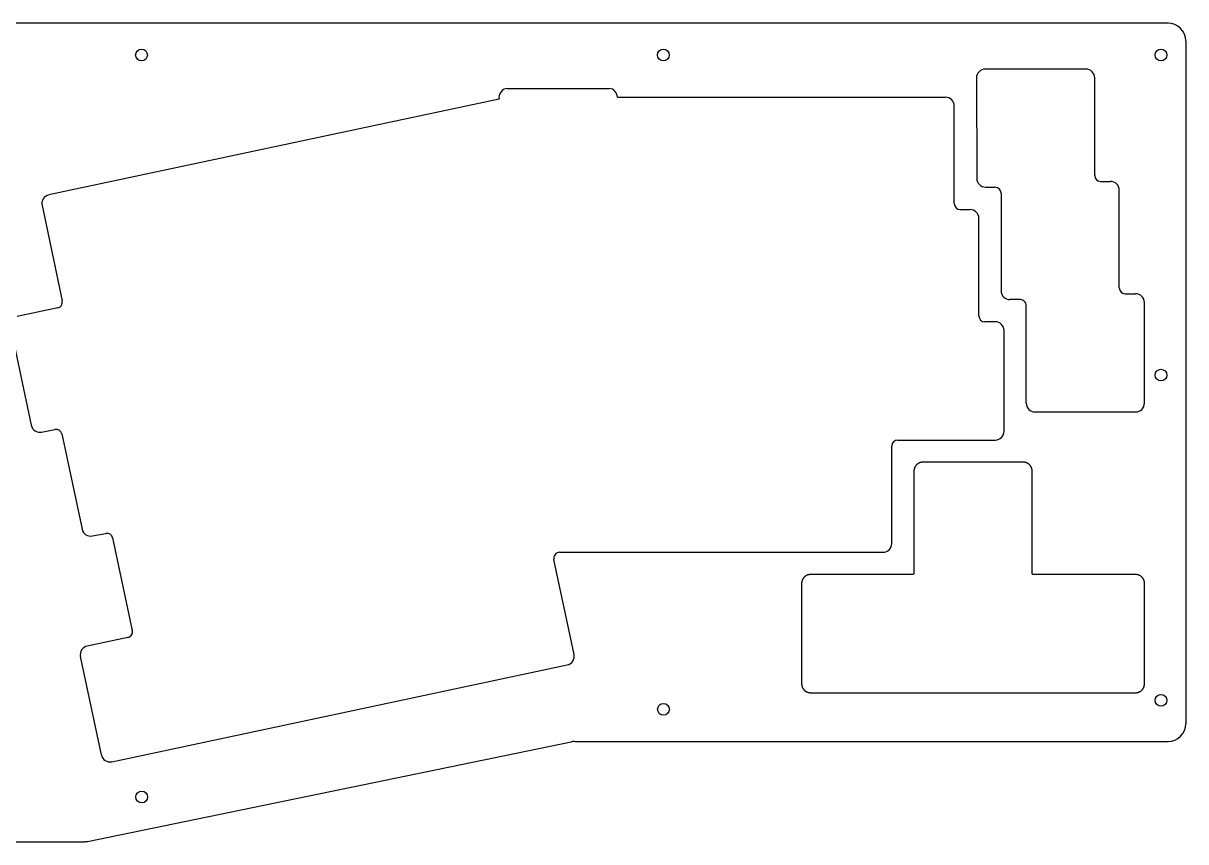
# Model space of a CAD drawing. Header units: millimetres. Extents: x 18 to 738, y 4 to 437.
# Drawn here: x 174.7 to 371.9, y 297.8 to 436.6 of the extents above; entities that cross this region are included whole.
import ezdxf

# ---------------------------------------------------------------- set-up
doc = ezdxf.new("R2010")
doc.units = ezdxf.units.MM
doc.header["$MEASUREMENT"] = 0
doc.layers.add('Top', color=10, linetype='CONTINUOUS')

msp = doc.modelspace()

# ---------------------------------------------------------------- linework, layer by layer
at = {"layer": 'Top', "linetype": 'Continuous'}
for p, q in [((368.9, 436.61), (20.79, 436.61)), ((371.9, 433.61), (371.9, 317.8)), ((354.96, 428.83), (337.91, 428.83)), ((336.41, 427.33), (336.46, 410.3)), ((356.46, 410.78), (356.46, 427.33)), ((256.81, 425.56), (274.11, 425.57)), ((275.5, 424.07), (331.15, 424.07)), ((255.45, 423.71), (179.08, 407.48)), ((332.65, 406.02), (332.65, 422.57)), ((337.95, 408.81), (339.59, 408.79)), ((357.46, 409.78), (359.13, 409.78)), ((360.63, 391.73), (360.63, 408.28)), ((340.58, 407.79), (340.58, 391.23)), ((177.92, 405.7), (181.35, 389.51)), ((333.64, 405.02), (335.32, 405.02)), ((336.82, 386.97), (336.82, 403.52)), ((361.63, 390.73), (363.4, 390.73)), ((343.85, 389.73), (342.08, 389.73)), ((344.85, 372.18), (344.85, 388.73)), ((364.9, 372.18), (364.9, 389.23)), ((180.58, 388.33), (173.71, 386.86)), ((172.56, 385.08), (176.09, 368.43)), ((339.59, 385.97), (337.82, 385.97)), ((341.09, 367.42), (341.09, 384.47)), ((346.35, 370.68), (363.4, 370.68)), ((177.86, 367.27), (180.1, 367.73)), ((181.28, 366.96), (184.71, 350.8)), ((322.04, 348.37), (322.04, 364.92)), ((323.04, 365.92), (339.59, 365.92)), ((186.47, 349.64), (188.72, 350.09)), ((189.89, 349.31), (193.23, 333.61)), ((268.15, 329.55), (264.73, 345.66)), ((265.71, 346.87), (320.54, 346.87)), ((192.46, 332.42), (185.59, 330.96)), ((187.99, 312.51), (184.44, 329.18)), ((189.77, 311.35), (267, 327.77)), ((185.66, 297.84), (267.66, 314.72)), ((268.26, 314.78), (368.9, 314.8)), ((166.65, 297.78), (185.06, 297.78))]:
    msp.add_line(p, q, dxfattribs=at)
at = {"layer": 'Top'}
msp.add_lwpolyline([(363.4, 323.06), (363.44, 323.06), (363.48, 323.06), (363.52, 323.06), (363.55, 323.07), (363.59, 323.07), (363.63, 323.07), (363.67, 323.08), (363.7, 323.09), (363.74, 323.1), (363.77, 323.1), (363.81, 323.11), (363.85, 323.13), (363.88, 323.14), (363.92, 323.15), (363.95, 323.16), (363.98, 323.18), (364.02, 323.19), (364.05, 323.21), (364.08, 323.22), (364.11, 323.24), (364.15, 323.26), (364.18, 323.27), (364.21, 323.29), (364.24, 323.31), (364.27, 323.33), (364.3, 323.36), (364.33, 323.38), (364.35, 323.4), (364.38, 323.42), (364.41, 323.45), (364.43, 323.47), (364.46, 323.5), (364.49, 323.52), (364.51, 323.55), (364.53, 323.58), (364.56, 323.6), (364.58, 323.63), (364.6, 323.66), (364.62, 323.69), (364.64, 323.72), (364.66, 323.75), (364.68, 323.78), (364.7, 323.81), (364.72, 323.84), (364.74, 323.87), (364.75, 323.91), (364.77, 323.94), (364.78, 323.97), (364.8, 324.01), (364.81, 324.04), (364.82, 324.08), (364.83, 324.11), (364.84, 324.15), (364.85, 324.18), (364.86, 324.22), (364.87, 324.26), (364.88, 324.29), (364.88, 324.33), (364.89, 324.37), (364.89, 324.4), (364.9, 324.44), (364.9, 324.48), (364.9, 324.52), (364.9, 324.56), (364.9, 324.56), (364.9, 324.56), (364.9, 324.56), (364.9, 324.56), (364.9, 324.56), (364.9, 324.56), (364.9, 324.57), (364.9, 324.57), (364.9, 324.57), (364.9, 324.58), (364.9, 324.58), (364.9, 324.59), (364.9, 324.59), (364.9, 324.6), (364.9, 324.6), (364.9, 324.61), (364.9, 324.61), (364.9, 324.62), (364.9, 324.63), (364.9, 324.63), (364.9, 324.64), (364.9, 324.65), (364.9, 324.66), (364.9, 324.67), (364.9, 324.68), (364.9, 324.68), (364.9, 324.69), (364.9, 324.7), (364.9, 324.72), (364.9, 324.73), (364.9, 324.74), (364.9, 324.75), (364.9, 324.76), (364.9, 324.77), (364.9, 324.79), (364.9, 324.8), (364.9, 324.81), (364.9, 324.83), (364.9, 324.84), (364.9, 324.85), (364.9, 324.87), (364.9, 324.88), (364.9, 324.9), (364.9, 324.91), (364.9, 324.93), (364.9, 324.95), (364.9, 324.96), (364.9, 324.98), (364.9, 325), (364.9, 325.01), (364.9, 325.05), (364.9, 325.09), (364.9, 325.12), (364.9, 325.16), (364.9, 325.21), (364.9, 325.25), (364.9, 325.29), (364.9, 325.33), (364.9, 325.38), (364.9, 325.43), (364.9, 325.47), (364.9, 325.52), (364.9, 325.57), (364.9, 325.62), (364.9, 325.68), (364.9, 325.73), (364.9, 325.78), (364.9, 325.84), (364.9, 325.9), (364.9, 325.95), (364.9, 326.01), (364.9, 326.07), (364.9, 326.13), (364.9, 326.19), (364.9, 326.25), (364.9, 326.32), (364.9, 326.38), (364.9, 326.45), (364.9, 326.51), (364.9, 326.58), (364.9, 326.65), (364.9, 326.72), (364.9, 326.79), (364.9, 326.86), (364.9, 326.93), (364.9, 327), (364.9, 327.07), (364.9, 327.15), (364.9, 327.22), (364.9, 327.3), (364.9, 327.37), (364.9, 327.45), (364.9, 327.53), (364.9, 327.61), (364.9, 327.68), (364.9, 327.76), (364.9, 327.84), (364.9, 327.93), (364.9, 328.01), (364.9, 328.09), (364.9, 328.17), (364.9, 328.26), (364.9, 328.34), (364.9, 328.43), (364.9, 328.51), (364.9, 328.6), (364.9, 328.68), (364.9, 328.77), (364.9, 328.86), (364.9, 328.95), (364.9, 329.04), (364.9, 329.13), (364.9, 329.22), (364.9, 329.31), (364.9, 329.4), (364.9, 329.49), (364.9, 329.58), (364.9, 329.67), (364.9, 329.77), (364.9, 329.86), (364.9, 329.95), (364.9, 330.05), (364.9, 330.14), (364.9, 330.23), (364.9, 330.33), (364.9, 330.43), (364.9, 330.52), (364.9, 330.71), (364.9, 330.91), (364.9, 331.1), (364.9, 331.3), (364.9, 331.49), (364.9, 331.69), (364.9, 331.89), (364.9, 332.09), (364.9, 332.28), (364.9, 332.68), (364.9, 333.08), (364.9, 333.48), (364.9, 333.88), (364.9, 334.08), (364.9, 334.28), (364.9, 334.48), (364.9, 334.67), (364.9, 334.87), (364.9, 335.06), (364.9, 335.26), (364.9, 335.45), (364.9, 335.64), (364.9, 335.74), (364.9, 335.84), (364.9, 335.93), (364.9, 336.02), (364.9, 336.12), (364.9, 336.21), (364.9, 336.31), (364.9, 336.4), (364.9, 336.49), (364.9, 336.58), (364.9, 336.68), (364.9, 336.77), (364.9, 336.86), (364.9, 336.95), (364.9, 337.04), (364.9, 337.13), (364.9, 337.22), (364.9, 337.31), (364.9, 337.39), (364.9, 337.48), (364.9, 337.57), (364.9, 337.65), (364.9, 337.74), (364.9, 337.82), (364.9, 337.91), (364.9, 337.99), (364.9, 338.07), (364.9, 338.16), (364.9, 338.24), (364.9, 338.32), (364.9, 338.4), (364.9, 338.48), (364.9, 338.56), (364.9, 338.64), (364.9, 338.72), (364.9, 338.79), (364.9, 338.87), (364.9, 338.94), (364.9, 339.02), (364.9, 339.09), (364.9, 339.16), (364.9, 339.24), (364.9, 339.31), (364.9, 339.38), (364.9, 339.45), (364.9, 339.52), (364.9, 339.58), (364.9, 339.65), (364.9, 339.72), (364.9, 339.78), (364.9, 339.85), (364.9, 339.91), (364.9, 339.97), (364.9, 340.03), (364.9, 340.09), (364.9, 340.15), (364.9, 340.21), (364.9, 340.27), (364.9, 340.33), (364.9, 340.38), (364.9, 340.44), (364.9, 340.49), (364.9, 340.54), (364.9, 340.59), (364.9, 340.64), (364.9, 340.69), (364.9, 340.74), (364.9, 340.79), (364.9, 340.83), (364.9, 340.87), (364.9, 340.92), (364.9, 340.96), (364.9, 341), (364.9, 341.04), (364.9, 341.08), (364.9, 341.12), (364.9, 341.15), (364.9, 341.17), (364.9, 341.19), (364.9, 341.2), (364.9, 341.22), (364.9, 341.24), (364.9, 341.25), (364.9, 341.27), (364.9, 341.28), (364.9, 341.3), (364.9, 341.31), (364.9, 341.33), (364.9, 341.34), (364.9, 341.35), (364.9, 341.37), (364.9, 341.38), (364.9, 341.39), (364.9, 341.4), (364.9, 341.42), (364.9, 341.43), (364.9, 341.44), (364.9, 341.45), (364.9, 341.46), (364.9, 341.47), (364.9, 341.48), (364.9, 341.49), (364.9, 341.5), (364.9, 341.51), (364.9, 341.52), (364.9, 341.52), (364.9, 341.53), (364.9, 341.54), (364.9, 341.55), (364.9, 341.55), (364.9, 341.56), (364.9, 341.56), (364.9, 341.57), (364.9, 341.58), (364.9, 341.58), (364.9, 341.58), (364.9, 341.59), (364.9, 341.59), (364.9, 341.6), (364.9, 341.6), (364.9, 341.6), (364.9, 341.6), (364.9, 341.6), (364.9, 341.61), (364.9, 341.61), (364.9, 341.61), (364.9, 341.61), (364.9, 341.65), (364.9, 341.68), (364.9, 341.72), (364.89, 341.76), (364.89, 341.8), (364.88, 341.84), (364.88, 341.87), (364.87, 341.91), (364.86, 341.95), (364.85, 341.98), (364.84, 342.02), (364.83, 342.05), (364.82, 342.09), (364.81, 342.12), (364.8, 342.16), (364.78, 342.19), (364.77, 342.22), (364.75, 342.26), (364.74, 342.29), (364.72, 342.32), (364.7, 342.35), (364.68, 342.39), (364.66, 342.42), (364.64, 342.45), (364.62, 342.48), (364.6, 342.51), (364.58, 342.53), (364.56, 342.56), (364.53, 342.59), (364.51, 342.62), (364.49, 342.64), (364.46, 342.67), (364.43, 342.69), (364.41, 342.72), (364.38, 342.74), (364.35, 342.77), (364.33, 342.79), (364.3, 342.81), (364.27, 342.83), (364.24, 342.85), (364.21, 342.87), (364.18, 342.89), (364.15, 342.91), (364.11, 342.93), (364.08, 342.94), (364.05, 342.96), (364.02, 342.98), (363.98, 342.99), (363.95, 343), (363.92, 343.02), (363.88, 343.03), (363.85, 343.04), (363.81, 343.05), (363.77, 343.06), (363.74, 343.07), (363.7, 343.08), (363.67, 343.08), (363.63, 343.09), (363.59, 343.1), (363.55, 343.1), (363.52, 343.1), (363.48, 343.11), (363.44, 343.11), (363.4, 343.11), (363.4, 343.11), (363.4, 343.11), (363.4, 343.11), (363.4, 343.11), (363.4, 343.11), (363.39, 343.11), (363.39, 343.11), (363.39, 343.11), (363.38, 343.11), (363.38, 343.11), (363.38, 343.11), (363.37, 343.11), (363.37, 343.11), (363.36, 343.11), (363.36, 343.11), (363.35, 343.11), (363.34, 343.11), (363.34, 343.11), (363.33, 343.11), (363.32, 343.11), (363.32, 343.11), (363.31, 343.11), (363.3, 343.11), (363.29, 343.11), (363.28, 343.11), (363.27, 343.11), (363.26, 343.11), (363.25, 343.11), (363.24, 343.11), (363.23, 343.11), (363.22, 343.11), (363.21, 343.11), (363.19, 343.11), (363.18, 343.11), (363.17, 343.11), (363.16, 343.11), (363.14, 343.11), (363.13, 343.11), (363.11, 343.11), (363.1, 343.11), (363.08, 343.11), (363.07, 343.11), (363.05, 343.11), (363.04, 343.11), (363.02, 343.11), (363.01, 343.11), (362.99, 343.11), (362.97, 343.11), (362.95, 343.11), (362.94, 343.11), (362.92, 343.11), (362.9, 343.11), (362.86, 343.11), (362.82, 343.11), (362.78, 343.11), (362.74, 343.11), (362.7, 343.11), (362.66, 343.11), (362.61, 343.11), (362.57, 343.11), (362.52, 343.11), (362.47, 343.11), (362.42, 343.11), (362.37, 343.11), (362.32, 343.11), (362.26, 343.11), (362.21, 343.11), (362.16, 343.11), (362.1, 343.11), (362.04, 343.11), (361.98, 343.11), (361.92, 343.11), (361.86, 343.11), (361.8, 343.11), (361.74, 343.11), (361.68, 343.11), (361.61, 343.11), (361.55, 343.11), (361.48, 343.11), (361.41, 343.11), (361.35, 343.11), (361.28, 343.11), (361.21, 343.11), (361.14, 343.11), (361.07, 343.11), (360.99, 343.11), (360.92, 343.11), (360.85, 343.11), (360.77, 343.11), (360.7, 343.11), (360.62, 343.11), (360.54, 343.11), (360.46, 343.11), (360.39, 343.11), (360.31, 343.11), (360.23, 343.11), (360.15, 343.11), (360.06, 343.11), (359.98, 343.11), (359.9, 343.11), (359.81, 343.11), (359.73, 343.11), (359.65, 343.11), (359.56, 343.11), (359.47, 343.11), (359.39, 343.11), (359.3, 343.11), (359.21, 343.11), (359.12, 343.11), (359.03, 343.11), (358.94, 343.11), (358.85, 343.11), (358.76, 343.11), (358.67, 343.11), (358.58, 343.11), (358.49, 343.11), (358.39, 343.11), (358.3, 343.11), (358.21, 343.11), (358.11, 343.11), (358.02, 343.11), (357.92, 343.11), (357.83, 343.11), (357.73, 343.11), (357.64, 343.11), (357.54, 343.11), (357.44, 343.11), (357.35, 343.11), (357.15, 343.11), (356.96, 343.11), (356.76, 343.11), (356.56, 343.11), (356.36, 343.11), (356.16, 343.11), (355.96, 343.11), (355.76, 343.11), (355.56, 343.11), (355.15, 343.11), (354.75, 343.11), (354.34, 343.11), (353.94, 343.11), (353.74, 343.11), (353.53, 343.11), (353.33, 343.11), (353.13, 343.11), (352.93, 343.11), (352.74, 343.11), (352.54, 343.11), (352.34, 343.11), (352.15, 343.11), (352.05, 343.11), (351.95, 343.11), (351.86, 343.11), (351.76, 343.11), (351.67, 343.11), (351.57, 343.11), (351.48, 343.11), (351.38, 343.11), (351.29, 343.11), (351.19, 343.11), (351.1, 343.11), (351.01, 343.11), (350.92, 343.11), (350.82, 343.11), (350.73, 343.11), (350.64, 343.11), (350.55, 343.11), (350.46, 343.11), (350.37, 343.11), (350.28, 343.11), (350.2, 343.11), (350.11, 343.11), (350.02, 343.11), (349.94, 343.11), (349.85, 343.11), (349.77, 343.11), (349.68, 343.11), (349.6, 343.11), (349.51, 343.11), (349.43, 343.11), (349.35, 343.11), (349.27, 343.11), (349.19, 343.11), (349.11, 343.11), (349.03, 343.11), (348.95, 343.11), (348.88, 343.11), (348.8, 343.11), (348.72, 343.11), (348.65, 343.11), (348.57, 343.11), (348.5, 343.11), (348.43, 343.11), (348.36, 343.11), (348.29, 343.11), (348.22, 343.11), (348.15, 343.11), (348.08, 343.11), (348.01, 343.11), (347.95, 343.11), (347.88, 343.11), (347.82, 343.11), (347.75, 343.11), (347.69, 343.11), (347.63, 343.11), (347.57, 343.11), (347.51, 343.11), (347.45, 343.11), (347.4, 343.11), (347.34, 343.11), (347.28, 343.11), (347.23, 343.11), (347.18, 343.11), (347.13, 343.11), (347.08, 343.11), (347.03, 343.11), (346.98, 343.11), (346.93, 343.11), (346.88, 343.11), (346.84, 343.11), (346.8, 343.11), (346.75, 343.11), (346.71, 343.11), (346.67, 343.11), (346.63, 343.11), (346.59, 343.11), (346.58, 343.11), (346.56, 343.11), (346.54, 343.11), (346.52, 343.11), (346.51, 343.11), (346.49, 343.11), (346.47, 343.11), (346.46, 343.11), (346.44, 343.11), (346.43, 343.11), (346.41, 343.11), (346.4, 343.11), (346.38, 343.11), (346.37, 343.11), (346.35, 343.11), (346.34, 343.11), (346.33, 343.11), (346.31, 343.11), (346.3, 343.11), (346.29, 343.11), (346.28, 343.11), (346.27, 343.11), (346.26, 343.11), (346.24, 343.11), (346.23, 343.11), (346.22, 343.11), (346.22, 343.11), (346.21, 343.11), (346.2, 343.11), (346.19, 343.11), (346.18, 343.11), (346.17, 343.11), (346.17, 343.11), (346.16, 343.11), (346.15, 343.11), (346.14, 343.11), (346.14, 343.11), (346.13, 343.11), (346.13, 343.11), (346.12, 343.11), (346.12, 343.11), (346.11, 343.11), (346.11, 343.11), (346.11, 343.11), (346.1, 343.11), (346.1, 343.11), (346.1, 343.11), (346.1, 343.11), (346.1, 343.11), (346.1, 343.11), (346.1, 343.11), (346.1, 343.11), (346.08, 343.11), (346.07, 343.11), (346.06, 343.11), (346.05, 343.11), (346.03, 343.12), (346.02, 343.12), (346.01, 343.12), (346, 343.13), (345.99, 343.13), (345.98, 343.14), (345.97, 343.14), (345.96, 343.15), (345.95, 343.16), (345.94, 343.16), (345.93, 343.17), (345.92, 343.18), (345.91, 343.19), (345.91, 343.2), (345.9, 343.21), (345.89, 343.22), (345.89, 343.23), (345.88, 343.24), (345.87, 343.25), (345.87, 343.26), (345.86, 343.27), (345.86, 343.28), (345.86, 343.29), (345.85, 343.3), (345.85, 343.32), (345.85, 343.33), (345.85, 343.34), (345.85, 343.35), (345.85, 343.35), (345.85, 343.35), (345.85, 343.35), (345.85, 343.36), (345.85, 343.36), (345.85, 343.36), (345.85, 343.36), (345.85, 343.37), (345.85, 343.37), (345.85, 343.37), (345.85, 343.38), (345.85, 343.38), (345.85, 343.39), (345.85, 343.39), (345.85, 343.4), (345.85, 343.4), (345.85, 343.41), (345.85, 343.42), (345.85, 343.42), (345.85, 343.43), (345.85, 343.44), (345.85, 343.45), (345.85, 343.45), (345.85, 343.46), (345.85, 343.47), (345.85, 343.48), (345.85, 343.49), (345.85, 343.5), (345.85, 343.51), (345.85, 343.52), (345.85, 343.54), (345.85, 343.55), (345.85, 343.56), (345.85, 343.57), (345.85, 343.58), (345.85, 343.6), (345.85, 343.61), (345.85, 343.62), (345.85, 343.64), (345.85, 343.65), (345.85, 343.67), (345.85, 343.68), (345.85, 343.7), (345.85, 343.71), (345.85, 343.73), (345.85, 343.75), (345.85, 343.76), (345.85, 343.78), (345.85, 343.8), (345.85, 343.82), (345.85, 343.83), (345.85, 343.85), (345.85, 343.89), (345.85, 343.93), (345.85, 343.97), (345.85, 344.01), (345.85, 344.05), (345.85, 344.1), (345.85, 344.14), (345.85, 344.19), (345.85, 344.23), (345.85, 344.28), (345.85, 344.33), (345.85, 344.38), (345.85, 344.44), (345.85, 344.49), (345.85, 344.54), (345.85, 344.6), (345.85, 344.65), (345.85, 344.71), (345.85, 344.77), (345.85, 344.83), (345.85, 344.89), (345.85, 344.95), (345.85, 345.01), (345.85, 345.08), (345.85, 345.14), (345.85, 345.2), (345.85, 345.27), (345.85, 345.34), (345.85, 345.41), (345.85, 345.47), (345.85, 345.54), (345.85, 345.62), (345.85, 345.69), (345.85, 345.76), (345.85, 345.83), (345.85, 345.91), (345.85, 345.98), (345.85, 346.06), (345.85, 346.13), (345.85, 346.21), (345.85, 346.29), (345.85, 346.37), (345.85, 346.45), (345.85, 346.53), (345.85, 346.61), (345.85, 346.69), (345.85, 346.77), (345.85, 346.85), (345.85, 346.94), (345.85, 347.02), (345.85, 347.11), (345.85, 347.19), (345.85, 347.28), (345.85, 347.37), (345.85, 347.45), (345.85, 347.54), (345.85, 347.63), (345.85, 347.72), (345.85, 347.81), (345.85, 347.9), (345.85, 347.99), (345.85, 348.08), (345.85, 348.17), (345.85, 348.27), (345.85, 348.36), (345.85, 348.45), (345.85, 348.54), (345.85, 348.64), (345.85, 348.73), (345.85, 348.83), (345.85, 348.92), (345.85, 349.02), (345.85, 349.12), (345.85, 349.21), (345.85, 349.31), (345.85, 349.41), (345.85, 349.6), (345.85, 349.8), (345.85, 349.99), (345.85, 350.19), (345.85, 350.39), (345.85, 350.59), (345.85, 350.79), (345.85, 350.99), (345.85, 351.2), (345.85, 351.6), (345.85, 352.01), (345.85, 352.41), (345.85, 352.82), (345.85, 353.02), (345.85, 353.22), (345.85, 353.42), (345.85, 353.62), (345.85, 353.82), (345.85, 354.02), (345.85, 354.21), (345.85, 354.41), (345.85, 354.61), (345.85, 354.7), (345.85, 354.8), (345.85, 354.9), (345.85, 354.99), (345.85, 355.09), (345.85, 355.18), (345.85, 355.28), (345.85, 355.37), (345.85, 355.47), (345.85, 355.56), (345.85, 355.65), (345.85, 355.75), (345.85, 355.84), (345.85, 355.93), (345.85, 356.02), (345.85, 356.11), (345.85, 356.2), (345.85, 356.29), (345.85, 356.38), (345.85, 356.47), (345.85, 356.56), (345.85, 356.64), (345.85, 356.73), (345.85, 356.82), (345.85, 356.9), (345.85, 356.99), (345.85, 357.07), (345.85, 357.16), (345.85, 357.24), (345.85, 357.32), (345.85, 357.4), (345.85, 357.48), (345.85, 357.56), (345.85, 357.64), (345.85, 357.72), (345.85, 357.8), (345.85, 357.88), (345.85, 357.95), (345.85, 358.03), (345.85, 358.1), (345.85, 358.18), (345.85, 358.25), (345.85, 358.32), (345.85, 358.4), (345.85, 358.47), (345.85, 358.54), (345.85, 358.6), (345.85, 358.67), (345.85, 358.74), (345.85, 358.81), (345.85, 358.87), (345.85, 358.94), (345.85, 359), (345.85, 359.06), (345.85, 359.12), (345.85, 359.18), (345.85, 359.24), (345.85, 359.3), (345.85, 359.36), (345.85, 359.41), (345.85, 359.47), (345.85, 359.52), (345.85, 359.58), (345.85, 359.63), (345.85, 359.68), (345.85, 359.73), (345.85, 359.78), (345.85, 359.82), (345.85, 359.87), (345.85, 359.91), (345.85, 359.96), (345.85, 360), (345.85, 360.04), (345.85, 360.08), (345.85, 360.12), (345.85, 360.16), (345.85, 360.18), (345.85, 360.19), (345.85, 360.21), (345.85, 360.23), (345.85, 360.25), (345.85, 360.26), (345.85, 360.28), (345.85, 360.3), (345.85, 360.31), (345.85, 360.33), (345.85, 360.34), (345.85, 360.36), (345.85, 360.37), (345.85, 360.39), (345.85, 360.4), (345.85, 360.41), (345.85, 360.43), (345.85, 360.44), (345.85, 360.45), (345.85, 360.46), (345.85, 360.47), (345.85, 360.49), (345.85, 360.5), (345.85, 360.51), (345.85, 360.52), (345.85, 360.53), (345.85, 360.54), (345.85, 360.55), (345.85, 360.56), (345.85, 360.56), (345.85, 360.57), (345.85, 360.58), (345.85, 360.59), (345.85, 360.59), (345.85, 360.6), (345.85, 360.61), (345.85, 360.61), (345.85, 360.62), (345.85, 360.62), (345.85, 360.63), (345.85, 360.63), (345.85, 360.64), (345.85, 360.64), (345.85, 360.65), (345.85, 360.65), (345.85, 360.65), (345.85, 360.65), (345.85, 360.65), (345.85, 360.66), (345.85, 360.66), (345.85, 360.66), (345.85, 360.66), (345.85, 360.7), (345.85, 360.73), (345.85, 360.77), (345.84, 360.81), (345.84, 360.85), (345.83, 360.89), (345.83, 360.92), (345.82, 360.96), (345.81, 361), (345.8, 361.03), (345.79, 361.07), (345.78, 361.1), (345.77, 361.14), (345.76, 361.17), (345.75, 361.21), (345.73, 361.24), (345.72, 361.27), (345.7, 361.31), (345.69, 361.34), (345.67, 361.37), (345.65, 361.4), (345.63, 361.44), (345.61, 361.47), (345.59, 361.5), (345.57, 361.53), (345.55, 361.56), (345.53, 361.58), (345.51, 361.61), (345.48, 361.64), (345.46, 361.67), (345.44, 361.69), (345.41, 361.72), (345.38, 361.74), (345.36, 361.77), (345.33, 361.79), (345.3, 361.82), (345.28, 361.84), (345.25, 361.86), (345.22, 361.88), (345.19, 361.9), (345.16, 361.92), (345.13, 361.94), (345.1, 361.96), (345.06, 361.98), (345.03, 361.99), (345, 362.01), (344.97, 362.03), (344.93, 362.04), (344.9, 362.05), (344.87, 362.07), (344.83, 362.08), (344.8, 362.09), (344.76, 362.1), (344.72, 362.11), (344.69, 362.12), (344.65, 362.13), (344.62, 362.13), (344.58, 362.14), (344.54, 362.15), (344.5, 362.15), (344.47, 362.15), (344.43, 362.16), (344.39, 362.16), (344.35, 362.16), (344.35, 362.16), (344.35, 362.16), (344.35, 362.16), (344.35, 362.16), (344.35, 362.16), (344.34, 362.16), (344.34, 362.16), (344.34, 362.16), (344.33, 362.16), (344.33, 362.16), (344.33, 362.16), (344.32, 362.16), (344.32, 362.16), (344.31, 362.16), (344.31, 362.16), (344.3, 362.16), (344.29, 362.16), (344.29, 362.16), (344.28, 362.16), (344.27, 362.16), (344.27, 362.16), (344.26, 362.16), (344.25, 362.16), (344.24, 362.16), (344.23, 362.16), (344.22, 362.16), (344.21, 362.16), (344.2, 362.16), (344.19, 362.16), (344.18, 362.16), (344.17, 362.16), (344.16, 362.16), (344.15, 362.16), (344.13, 362.16), (344.12, 362.16), (344.11, 362.16), (344.1, 362.16), (344.08, 362.16), (344.07, 362.16), (344.05, 362.16), (344.04, 362.16), (344.02, 362.16), (344.01, 362.16), (343.99, 362.16), (343.98, 362.16), (343.96, 362.16), (343.95, 362.16), (343.93, 362.16), (343.91, 362.16), (343.89, 362.16), (343.86, 362.16), (343.82, 362.16), (343.78, 362.16), (343.74, 362.16), (343.7, 362.16), (343.66, 362.16), (343.62, 362.16), (343.57, 362.16), (343.53, 362.16), (343.48, 362.16), (343.43, 362.16), (343.38, 362.16), (343.33, 362.16), (343.28, 362.16), (343.23, 362.16), (343.18, 362.16), (343.12, 362.16), (343.07, 362.16), (343.01, 362.16), (342.95, 362.16), (342.9, 362.16), (342.84, 362.16), (342.78, 362.16), (342.72, 362.16), (342.65, 362.16), (342.59, 362.16), (342.53, 362.16), (342.46, 362.16), (342.39, 362.16), (342.33, 362.16), (342.26, 362.16), (342.19, 362.16), (342.12, 362.16), (342.05, 362.16), (341.98, 362.16), (341.91, 362.16), (341.83, 362.16), (341.76, 362.16), (341.69, 362.16), (341.61, 362.16), (341.53, 362.16), (341.46, 362.16), (341.38, 362.16), (341.3, 362.16), (341.22, 362.16), (341.14, 362.16), (341.06, 362.16), (340.98, 362.16), (340.9, 362.16), (340.82, 362.16), (340.73, 362.16), (340.65, 362.16), (340.57, 362.16), (340.48, 362.16), (340.4, 362.16), (340.31, 362.16), (340.22, 362.16), (340.14, 362.16), (340.05, 362.16), (339.96, 362.16), (339.87, 362.16), (339.78, 362.16), (339.69, 362.16), (339.6, 362.16), (339.51, 362.16), (339.42, 362.16), (339.33, 362.16), (339.23, 362.16), (339.14, 362.16), (339.05, 362.16), (338.96, 362.16), (338.86, 362.16), (338.77, 362.16), (338.67, 362.16), (338.58, 362.16), (338.48, 362.16), (338.39, 362.16), (338.19, 362.16), (338, 362.16), (337.81, 362.16), (337.61, 362.16), (337.42, 362.16), (337.22, 362.16), (337.02, 362.16), (336.82, 362.16), (336.62, 362.16), (336.22, 362.16), (335.82, 362.16), (335.43, 362.16), (335.03, 362.16), (334.83, 362.16), (334.63, 362.16), (334.43, 362.16), (334.23, 362.16), (334.04, 362.16), (333.84, 362.16), (333.65, 362.16), (333.46, 362.16), (333.26, 362.16), (333.17, 362.16), (333.07, 362.16), (332.98, 362.16), (332.88, 362.16), (332.79, 362.16), (332.69, 362.16), (332.6, 362.16), (332.51, 362.16), (332.42, 362.16), (332.32, 362.16), (332.23, 362.16), (332.14, 362.16), (332.05, 362.16), (331.96, 362.16), (331.87, 362.16), (331.78, 362.16), (331.69, 362.16), (331.6, 362.16), (331.51, 362.16), (331.43, 362.16), (331.34, 362.16), (331.25, 362.16), (331.17, 362.16), (331.08, 362.16), (331, 362.16), (330.92, 362.16), (330.83, 362.16), (330.75, 362.16), (330.67, 362.16), (330.59, 362.16), (330.51, 362.16), (330.43, 362.16), (330.35, 362.16), (330.27, 362.16), (330.19, 362.16), (330.12, 362.16), (330.04, 362.16), (329.96, 362.16), (329.89, 362.16), (329.82, 362.16), (329.74, 362.16), (329.67, 362.16), (329.6, 362.16), (329.53, 362.16), (329.46, 362.16), (329.39, 362.16), (329.32, 362.16), (329.26, 362.16), (329.19, 362.16), (329.12, 362.16), (329.06, 362.16), (329, 362.16), (328.93, 362.16), (328.87, 362.16), (328.81, 362.16), (328.75, 362.16), (328.7, 362.16), (328.64, 362.16), (328.58, 362.16), (328.53, 362.16), (328.47, 362.16), (328.42, 362.16), (328.37, 362.16), (328.32, 362.16), (328.27, 362.16), (328.22, 362.16), (328.17, 362.16), (328.12, 362.16), (328.08, 362.16), (328.03, 362.16), (327.99, 362.16), (327.95, 362.16), (327.91, 362.16), (327.87, 362.16), (327.83, 362.16), (327.79, 362.16), (327.76, 362.16), (327.74, 362.16), (327.72, 362.16), (327.7, 362.16), (327.69, 362.16), (327.67, 362.16), (327.66, 362.16), (327.64, 362.16), (327.63, 362.16), (327.61, 362.16), (327.6, 362.16), (327.58, 362.16), (327.57, 362.16), (327.55, 362.16), (327.54, 362.16), (327.53, 362.16), (327.52, 362.16), (327.5, 362.16), (327.49, 362.16), (327.48, 362.16), (327.47, 362.16), (327.46, 362.16), (327.45, 362.16), (327.44, 362.16), (327.43, 362.16), (327.42, 362.16), (327.41, 362.16), (327.4, 362.16), (327.39, 362.16), (327.38, 362.16), (327.38, 362.16), (327.37, 362.16), (327.36, 362.16), (327.36, 362.16), (327.35, 362.16), (327.34, 362.16), (327.34, 362.16), (327.33, 362.16), (327.33, 362.16), (327.32, 362.16), (327.32, 362.16), (327.32, 362.16), (327.31, 362.16), (327.31, 362.16), (327.31, 362.16), (327.3, 362.16), (327.3, 362.16), (327.3, 362.16), (327.3, 362.16), (327.3, 362.16), (327.3, 362.16), (327.26, 362.16), (327.22, 362.16), (327.18, 362.15), (327.15, 362.15), (327.11, 362.15), (327.07, 362.14), (327.03, 362.13), (327, 362.13), (326.96, 362.12), (326.93, 362.11), (326.89, 362.1), (326.85, 362.09), (326.82, 362.08), (326.78, 362.07), (326.75, 362.05), (326.72, 362.04), (326.68, 362.03), (326.65, 362.01), (326.62, 361.99), (326.58, 361.98), (326.55, 361.96), (326.52, 361.94), (326.49, 361.92), (326.46, 361.9), (326.43, 361.88), (326.4, 361.86), (326.37, 361.84), (326.35, 361.82), (326.32, 361.79), (326.29, 361.77), (326.27, 361.74), (326.24, 361.72), (326.21, 361.69), (326.19, 361.67), (326.17, 361.64), (326.14, 361.61), (326.12, 361.58), (326.1, 361.56), (326.08, 361.53), (326.06, 361.5), (326.04, 361.47), (326.02, 361.44), (326, 361.4), (325.98, 361.37), (325.96, 361.34), (325.95, 361.31), (325.93, 361.27), (325.92, 361.24), (325.9, 361.21), (325.89, 361.17), (325.88, 361.14), (325.87, 361.1), (325.86, 361.07), (325.85, 361.03), (325.84, 361), (325.83, 360.96), (325.82, 360.92), (325.82, 360.89), (325.81, 360.85), (325.81, 360.81), (325.8, 360.77), (325.8, 360.73), (325.8, 360.7), (325.8, 360.66), (325.8, 360.66), (325.8, 360.66), (325.8, 360.66), (325.8, 360.65), (325.8, 360.65), (325.8, 360.65), (325.8, 360.65), (325.8, 360.65), (325.8, 360.64), (325.8, 360.64), (325.8, 360.63), (325.8, 360.63), (325.8, 360.62), (325.8, 360.62), (325.8, 360.61), (325.8, 360.61), (325.8, 360.6), (325.8, 360.59), (325.8, 360.59), (325.8, 360.58), (325.8, 360.57), (325.8, 360.56), (325.8, 360.56), (325.8, 360.55), (325.8, 360.54), (325.8, 360.53), (325.8, 360.52), (325.8, 360.51), (325.8, 360.5), (325.8, 360.49), (325.8, 360.47), (325.8, 360.46), (325.8, 360.45), (325.8, 360.44), (325.8, 360.43), (325.8, 360.41), (325.8, 360.4), (325.8, 360.39), (325.8, 360.37), (325.8, 360.36), (325.8, 360.34), (325.8, 360.33), (325.8, 360.31), (325.8, 360.3), (325.8, 360.28), (325.8, 360.26), (325.8, 360.25), (325.8, 360.23), (325.8, 360.21), (325.8, 360.19), (325.8, 360.18), (325.8, 360.16), (325.8, 360.12), (325.8, 360.08), (325.8, 360.04), (325.8, 360), (325.8, 359.96), (325.8, 359.91), (325.8, 359.87), (325.8, 359.82), (325.8, 359.78), (325.8, 359.73), (325.8, 359.68), (325.8, 359.63), (325.8, 359.58), (325.8, 359.52), (325.8, 359.47), (325.8, 359.41), (325.8, 359.36), (325.8, 359.3), (325.8, 359.24), (325.8, 359.18), (325.8, 359.12), (325.8, 359.06), (325.8, 359), (325.8, 358.94), (325.8, 358.87), (325.8, 358.81), (325.8, 358.74), (325.8, 358.67), (325.8, 358.6), (325.8, 358.54), (325.8, 358.47), (325.8, 358.4), (325.8, 358.32), (325.8, 358.25), (325.8, 358.18), (325.8, 358.1), (325.8, 358.03), (325.8, 357.95), (325.8, 357.88), (325.8, 357.8), (325.8, 357.72), (325.8, 357.64), (325.8, 357.56), (325.8, 357.48), (325.8, 357.4), (325.8, 357.32), (325.8, 357.24), (325.8, 357.16), (325.8, 357.07), (325.8, 356.99), (325.8, 356.9), (325.8, 356.82), (325.8, 356.73), (325.8, 356.64), (325.8, 356.56), (325.8, 356.47), (325.8, 356.38), (325.8, 356.29), (325.8, 356.2), (325.8, 356.11), (325.8, 356.02), (325.8, 355.93), (325.8, 355.84), (325.8, 355.75), (325.8, 355.65), (325.8, 355.56), (325.8, 355.47), (325.8, 355.37), (325.8, 355.28), (325.8, 355.18), (325.8, 355.09), (325.8, 354.99), (325.8, 354.9), (325.8, 354.8), (325.8, 354.7), (325.8, 354.61), (325.8, 354.41), (325.8, 354.21), (325.8, 354.02), (325.8, 353.82), (325.8, 353.62), (325.8, 353.42), (325.8, 353.22), (325.8, 353.02), (325.8, 352.82), (325.8, 352.41), (325.8, 352.01), (325.8, 351.6), (325.8, 351.2), (325.8, 350.99), (325.8, 350.79), (325.8, 350.59), (325.8, 350.39), (325.8, 350.19), (325.8, 350), (325.8, 349.8), (325.8, 349.6), (325.8, 349.41), (325.8, 349.31), (325.8, 349.21), (325.8, 349.12), (325.8, 349.02), (325.8, 348.93), (325.8, 348.83), (325.8, 348.73), (325.8, 348.64), (325.8, 348.55), (325.8, 348.45), (325.8, 348.36), (325.8, 348.27), (325.8, 348.17), (325.8, 348.08), (325.8, 347.99), (325.8, 347.9), (325.8, 347.81), (325.8, 347.72), (325.8, 347.63), (325.8, 347.54), (325.8, 347.46), (325.8, 347.37), (325.8, 347.28), (325.8, 347.2), (325.8, 347.11), (325.8, 347.02), (325.8, 346.94), (325.8, 346.86), (325.8, 346.77), (325.8, 346.69), (325.8, 346.61), (325.8, 346.53), (325.8, 346.45), (325.8, 346.37), (325.8, 346.29), (325.8, 346.21), (325.8, 346.14), (325.8, 346.06), (325.8, 345.98), (325.8, 345.91), (325.8, 345.83), (325.8, 345.76), (325.8, 345.69), (325.8, 345.62), (325.8, 345.55), (325.8, 345.48), (325.8, 345.41), (325.8, 345.34), (325.8, 345.27), (325.8, 345.21), (325.8, 345.14), (325.8, 345.08), (325.8, 345.01), (325.8, 344.95), (325.8, 344.89), (325.8, 344.83), (325.8, 344.77), (325.8, 344.71), (325.8, 344.66), (325.8, 344.6), (325.8, 344.54), (325.8, 344.49), (325.8, 344.44), (325.8, 344.39), (325.8, 344.33), (325.8, 344.29), (325.8, 344.24), (325.8, 344.19), (325.8, 344.14), (325.8, 344.1), (325.8, 344.05), (325.8, 344.01), (325.8, 343.97), (325.8, 343.93), (325.8, 343.89), (325.8, 343.85), (325.8, 343.84), (325.8, 343.82), (325.8, 343.8), (325.8, 343.78), (325.8, 343.77), (325.8, 343.75), (325.8, 343.73), (325.8, 343.72), (325.8, 343.7), (325.8, 343.69), (325.8, 343.67), (325.8, 343.66), (325.8, 343.64), (325.8, 343.63), (325.8, 343.61), (325.8, 343.6), (325.8, 343.59), (325.8, 343.57), (325.8, 343.56), (325.8, 343.55), (325.8, 343.54), (325.8, 343.53), (325.8, 343.52), (325.8, 343.5), (325.8, 343.49), (325.8, 343.48), (325.8, 343.47), (325.8, 343.47), (325.8, 343.46), (325.8, 343.45), (325.8, 343.44), (325.8, 343.43), (325.8, 343.42), (325.8, 343.42), (325.8, 343.41), (325.8, 343.4), (325.8, 343.4), (325.8, 343.39), (325.8, 343.39), (325.8, 343.38), (325.8, 343.38), (325.8, 343.37), (325.8, 343.37), (325.8, 343.37), (325.8, 343.36), (325.8, 343.36), (325.8, 343.36), (325.8, 343.36), (325.8, 343.36), (325.8, 343.36), (325.8, 343.36), (325.8, 343.36), (325.8, 343.34), (325.8, 343.33), (325.8, 343.32), (325.79, 343.31), (325.79, 343.29), (325.79, 343.28), (325.78, 343.27), (325.78, 343.26), (325.78, 343.25), (325.77, 343.24), (325.76, 343.23), (325.76, 343.22), (325.75, 343.21), (325.74, 343.2), (325.74, 343.19), (325.73, 343.18), (325.72, 343.17), (325.71, 343.16), (325.7, 343.16), (325.69, 343.15), (325.68, 343.14), (325.67, 343.14), (325.66, 343.13), (325.65, 343.13), (325.64, 343.12), (325.63, 343.12), (325.61, 343.12), (325.6, 343.11), (325.59, 343.11), (325.58, 343.11), (325.57, 343.11), (325.55, 343.11), (325.55, 343.11), (325.55, 343.11), (325.55, 343.11), (325.55, 343.11), (325.55, 343.11), (325.55, 343.11), (325.54, 343.11), (325.54, 343.11), (325.54, 343.11), (325.53, 343.11), (325.53, 343.11), (325.52, 343.11), (325.52, 343.11), (325.51, 343.11), (325.51, 343.11), (325.5, 343.11), (325.5, 343.11), (325.49, 343.11), (325.48, 343.11), (325.48, 343.11), (325.47, 343.11), (325.46, 343.11), (325.45, 343.11), (325.44, 343.11), (325.43, 343.11), (325.42, 343.11), (325.41, 343.11), (325.4, 343.11), (325.39, 343.11), (325.38, 343.11), (325.37, 343.11), (325.36, 343.11), (325.35, 343.11), (325.33, 343.11), (325.32, 343.11), (325.31, 343.11), (325.29, 343.11), (325.28, 343.11), (325.27, 343.11), (325.25, 343.11), (325.24, 343.11), (325.22, 343.11), (325.21, 343.11), (325.19, 343.11), (325.17, 343.11), (325.16, 343.11), (325.14, 343.11), (325.12, 343.11), (325.11, 343.11), (325.09, 343.11), (325.07, 343.11), (325.05, 343.11), (325.02, 343.11), (324.98, 343.11), (324.94, 343.11), (324.9, 343.11), (324.85, 343.11), (324.81, 343.11), (324.76, 343.11), (324.72, 343.11), (324.67, 343.11), (324.62, 343.11), (324.57, 343.11), (324.52, 343.11), (324.47, 343.11), (324.42, 343.11), (324.36, 343.11), (324.31, 343.11), (324.25, 343.11), (324.19, 343.11), (324.14, 343.11), (324.08, 343.11), (324.02, 343.11), (323.96, 343.11), (323.89, 343.11), (323.83, 343.11), (323.77, 343.11), (323.7, 343.11), (323.63, 343.11), (323.57, 343.11), (323.5, 343.11), (323.43, 343.11), (323.36, 343.11), (323.29, 343.11), (323.22, 343.11), (323.15, 343.11), (323.07, 343.11), (323, 343.11), (322.92, 343.11), (322.85, 343.11), (322.77, 343.11), (322.7, 343.11), (322.62, 343.11), (322.54, 343.11), (322.46, 343.11), (322.38, 343.11), (322.3, 343.11), (322.22, 343.11), (322.13, 343.11), (322.05, 343.11), (321.97, 343.11), (321.88, 343.11), (321.8, 343.11), (321.71, 343.11), (321.63, 343.11), (321.54, 343.11), (321.45, 343.11), (321.36, 343.11), (321.28, 343.11), (321.19, 343.11), (321.1, 343.11), (321.01, 343.11), (320.92, 343.11), (320.82, 343.11), (320.73, 343.11), (320.64, 343.11), (320.55, 343.11), (320.45, 343.11), (320.36, 343.11), (320.27, 343.11), (320.17, 343.11), (320.08, 343.11), (319.98, 343.11), (319.89, 343.11), (319.79, 343.11), (319.69, 343.11), (319.6, 343.11), (319.5, 343.11), (319.31, 343.11), (319.11, 343.11), (318.91, 343.11), (318.71, 343.11), (318.51, 343.11), (318.31, 343.11), (318.11, 343.11), (317.91, 343.11), (317.71, 343.11), (317.31, 343.11), (316.9, 343.11), (316.5, 343.11), (316.09, 343.11), (315.89, 343.11), (315.69, 343.11), (315.49, 343.11), (315.29, 343.11), (315.09, 343.11), (314.89, 343.11), (314.69, 343.11), (314.5, 343.11), (314.3, 343.11), (314.2, 343.11), (314.11, 343.11), (314.01, 343.11), (313.92, 343.11), (313.82, 343.11), (313.72, 343.11), (313.63, 343.11), (313.54, 343.11), (313.44, 343.11), (313.35, 343.11), (313.25, 343.11), (313.16, 343.11), (313.07, 343.11), (312.98, 343.11), (312.89, 343.11), (312.8, 343.11), (312.71, 343.11), (312.62, 343.11), (312.53, 343.11), (312.44, 343.11), (312.35, 343.11), (312.26, 343.11), (312.18, 343.11), (312.09, 343.11), (312, 343.11), (311.92, 343.11), (311.84, 343.11), (311.75, 343.11), (311.67, 343.11), (311.59, 343.11), (311.5, 343.11), (311.42, 343.11), (311.34, 343.11), (311.26, 343.11), (311.19, 343.11), (311.11, 343.11), (311.03, 343.11), (310.95, 343.11), (310.88, 343.11), (310.8, 343.11), (310.73, 343.11), (310.66, 343.11), (310.58, 343.11), (310.51, 343.11), (310.44, 343.11), (310.37, 343.11), (310.3, 343.11), (310.23, 343.11), (310.17, 343.11), (310.1, 343.11), (310.04, 343.11), (309.97, 343.11), (309.91, 343.11), (309.85, 343.11), (309.79, 343.11), (309.73, 343.11), (309.67, 343.11), (309.61, 343.11), (309.55, 343.11), (309.49, 343.11), (309.44, 343.11), (309.39, 343.11), (309.33, 343.11), (309.28, 343.11), (309.23, 343.11), (309.18, 343.11), (309.13, 343.11), (309.08, 343.11), (309.04, 343.11), (308.99, 343.11), (308.95, 343.11), (308.91, 343.11), (308.87, 343.11), (308.83, 343.11), (308.79, 343.11), (308.75, 343.11), (308.73, 343.11), (308.71, 343.11), (308.7, 343.11), (308.68, 343.11), (308.66, 343.11), (308.64, 343.11), (308.63, 343.11), (308.61, 343.11), (308.6, 343.11), (308.58, 343.11), (308.57, 343.11), (308.55, 343.11), (308.54, 343.11), (308.52, 343.11), (308.51, 343.11), (308.49, 343.11), (308.48, 343.11), (308.47, 343.11), (308.46, 343.11), (308.44, 343.11), (308.43, 343.11), (308.42, 343.11), (308.41, 343.11), (308.4, 343.11), (308.39, 343.11), (308.38, 343.11), (308.37, 343.11), (308.36, 343.11), (308.35, 343.11), (308.34, 343.11), (308.33, 343.11), (308.33, 343.11), (308.32, 343.11), (308.31, 343.11), (308.31, 343.11), (308.3, 343.11), (308.29, 343.11), (308.29, 343.11), (308.28, 343.11), (308.28, 343.11), (308.27, 343.11), (308.27, 343.11), (308.27, 343.11), (308.26, 343.11), (308.26, 343.11), (308.26, 343.11), (308.25, 343.11), (308.25, 343.11), (308.25, 343.11), (308.25, 343.11), (308.25, 343.11), (308.25, 343.11), (308.21, 343.11), (308.17, 343.11), (308.13, 343.1), (308.1, 343.1), (308.06, 343.1), (308.02, 343.09), (307.98, 343.08), (307.95, 343.08), (307.91, 343.07), (307.88, 343.06), (307.84, 343.05), (307.8, 343.04), (307.77, 343.03), (307.73, 343.02), (307.7, 343), (307.67, 342.99), (307.63, 342.98), (307.6, 342.96), (307.57, 342.94), (307.53, 342.93), (307.5, 342.91), (307.47, 342.89), (307.44, 342.87), (307.41, 342.85), (307.38, 342.83), (307.35, 342.81), (307.32, 342.79), (307.3, 342.77), (307.27, 342.74), (307.24, 342.72), (307.22, 342.69), (307.19, 342.67), (307.16, 342.64), (307.14, 342.62), (307.12, 342.59), (307.09, 342.56), (307.07, 342.53), (307.05, 342.51), (307.03, 342.48), (307.01, 342.45), (306.99, 342.42), (306.97, 342.39), (306.95, 342.35), (306.93, 342.32), (306.91, 342.29), (306.9, 342.26), (306.88, 342.22), (306.87, 342.19), (306.85, 342.16), (306.84, 342.12), (306.83, 342.09), (306.82, 342.05), (306.81, 342.02), (306.8, 341.98), (306.79, 341.95), (306.78, 341.91), (306.77, 341.87), (306.77, 341.84), (306.76, 341.8), (306.76, 341.76), (306.75, 341.72), (306.75, 341.68), (306.75, 341.65), (306.75, 341.61), (306.75, 341.61), (306.75, 341.61), (306.75, 341.61), (306.75, 341.6), (306.75, 341.6), (306.75, 341.6), (306.75, 341.6), (306.75, 341.6), (306.75, 341.59), (306.75, 341.59), (306.75, 341.58), (306.75, 341.58), (306.75, 341.58), (306.75, 341.57), (306.75, 341.56), (306.75, 341.56), (306.75, 341.55), (306.75, 341.55), (306.75, 341.54), (306.75, 341.53), (306.75, 341.52), (306.75, 341.52), (306.75, 341.51), (306.75, 341.5), (306.75, 341.49), (306.75, 341.48), (306.75, 341.47), (306.75, 341.46), (306.75, 341.45), (306.75, 341.44), (306.75, 341.43), (306.75, 341.42), (306.75, 341.4), (306.75, 341.39), (306.75, 341.38), (306.75, 341.37), (306.75, 341.35), (306.75, 341.34), (306.75, 341.33), (306.75, 341.31), (306.75, 341.3), (306.75, 341.28), (306.75, 341.27), (306.75, 341.25), (306.75, 341.24), (306.75, 341.22), (306.75, 341.2), (306.75, 341.19), (306.75, 341.17), (306.75, 341.15), (306.75, 341.12), (306.75, 341.08), (306.75, 341.04), (306.75, 341), (306.75, 340.96), (306.75, 340.92), (306.75, 340.87), (306.75, 340.83), (306.75, 340.79), (306.75, 340.74), (306.75, 340.69), (306.75, 340.64), (306.75, 340.59), (306.75, 340.54), (306.75, 340.49), (306.75, 340.44), (306.75, 340.38), (306.75, 340.33), (306.75, 340.27), (306.75, 340.21), (306.75, 340.15), (306.75, 340.09), (306.75, 340.03), (306.75, 339.97), (306.75, 339.91), (306.75, 339.85), (306.75, 339.78), (306.75, 339.72), (306.75, 339.65), (306.75, 339.58), (306.75, 339.52), (306.75, 339.45), (306.75, 339.38), (306.75, 339.31), (306.75, 339.24), (306.75, 339.16), (306.75, 339.09), (306.75, 339.02), (306.75, 338.94), (306.75, 338.87), (306.75, 338.79), (306.75, 338.72), (306.75, 338.64), (306.75, 338.56), (306.75, 338.48), (306.75, 338.4), (306.75, 338.32), (306.75, 338.24), (306.75, 338.16), (306.75, 338.07), (306.75, 337.99), (306.75, 337.91), (306.75, 337.82), (306.75, 337.74), (306.75, 337.65), (306.75, 337.57), (306.75, 337.48), (306.75, 337.39), (306.75, 337.31), (306.75, 337.22), (306.75, 337.13), (306.75, 337.04), (306.75, 336.95), (306.75, 336.86), (306.75, 336.77), (306.75, 336.68), (306.75, 336.58), (306.75, 336.49), (306.75, 336.4), (306.75, 336.31), (306.75, 336.21), (306.75, 336.12), (306.75, 336.02), (306.75, 335.93), (306.75, 335.84), (306.75, 335.74), (306.75, 335.64), (306.75, 335.45), (306.75, 335.26), (306.75, 335.06), (306.75, 334.87), (306.75, 334.67), (306.75, 334.48), (306.75, 334.28), (306.75, 334.08), (306.75, 333.88), (306.75, 333.48), (306.75, 333.08), (306.75, 332.68), (306.75, 332.28), (306.75, 332.09), (306.75, 331.89), (306.75, 331.69), (306.75, 331.49), (306.75, 331.3), (306.75, 331.1), (306.75, 330.91), (306.75, 330.71), (306.75, 330.52), (306.75, 330.43), (306.75, 330.33), (306.75, 330.23), (306.75, 330.14), (306.75, 330.05), (306.75, 329.95), (306.75, 329.86), (306.75, 329.77), (306.75, 329.67), (306.75, 329.58), (306.75, 329.49), (306.75, 329.4), (306.75, 329.31), (306.75, 329.22), (306.75, 329.13), (306.75, 329.04), (306.75, 328.95), (306.75, 328.86), (306.75, 328.77), (306.75, 328.68), (306.75, 328.6), (306.75, 328.51), (306.75, 328.43), (306.75, 328.34), (306.75, 328.26), (306.75, 328.17), (306.75, 328.09), (306.75, 328.01), (306.75, 327.93), (306.75, 327.84), (306.75, 327.76), (306.75, 327.68), (306.75, 327.61), (306.75, 327.53), (306.75, 327.45), (306.75, 327.37), (306.75, 327.3), (306.75, 327.22), (306.75, 327.15), (306.75, 327.07), (306.75, 327), (306.75, 326.93), (306.75, 326.86), (306.75, 326.79), (306.75, 326.72), (306.75, 326.65), (306.75, 326.58), (306.75, 326.51), (306.75, 326.45), (306.75, 326.38), (306.75, 326.32), (306.75, 326.25), (306.75, 326.19), (306.75, 326.13), (306.75, 326.07), (306.75, 326.01), (306.75, 325.95), (306.75, 325.9), (306.75, 325.84), (306.75, 325.78), (306.75, 325.73), (306.75, 325.68), (306.75, 325.62), (306.75, 325.57), (306.75, 325.52), (306.75, 325.47), (306.75, 325.43), (306.75, 325.38), (306.75, 325.33), (306.75, 325.29), (306.75, 325.25), (306.75, 325.21), (306.75, 325.16), (306.75, 325.12), (306.75, 325.09), (306.75, 325.05), (306.75, 325.01), (306.75, 325), (306.75, 324.98), (306.75, 324.96), (306.75, 324.95), (306.75, 324.93), (306.75, 324.91), (306.75, 324.9), (306.75, 324.88), (306.75, 324.87), (306.75, 324.85), (306.75, 324.84), (306.75, 324.83), (306.75, 324.81), (306.75, 324.8), (306.75, 324.79), (306.75, 324.77), (306.75, 324.76), (306.75, 324.75), (306.75, 324.74), (306.75, 324.73), (306.75, 324.72), (306.75, 324.7), (306.75, 324.69), (306.75, 324.68), (306.75, 324.68), (306.75, 324.67), (306.75, 324.66), (306.75, 324.65), (306.75, 324.64), (306.75, 324.63), (306.75, 324.63), (306.75, 324.62), (306.75, 324.61), (306.75, 324.61), (306.75, 324.6), (306.75, 324.6), (306.75, 324.59), (306.75, 324.59), (306.75, 324.58), (306.75, 324.58), (306.75, 324.57), (306.75, 324.57), (306.75, 324.57), (306.75, 324.56), (306.75, 324.56), (306.75, 324.56), (306.75, 324.56), (306.75, 324.56), (306.75, 324.56), (306.75, 324.56), (306.75, 324.52), (306.75, 324.48), (306.75, 324.44), (306.76, 324.4), (306.76, 324.37), (306.77, 324.33), (306.77, 324.29), (306.78, 324.26), (306.79, 324.22), (306.8, 324.18), (306.81, 324.15), (306.82, 324.11), (306.83, 324.08), (306.84, 324.04), (306.85, 324.01), (306.87, 323.97), (306.88, 323.94), (306.9, 323.91), (306.91, 323.87), (306.93, 323.84), (306.95, 323.81), (306.97, 323.78), (306.99, 323.75), (307.01, 323.72), (307.03, 323.69), (307.05, 323.66), (307.07, 323.63), (307.09, 323.6), (307.12, 323.58), (307.14, 323.55), (307.16, 323.52), (307.19, 323.5), (307.22, 323.47), (307.24, 323.45), (307.27, 323.42), (307.3, 323.4), (307.32, 323.38), (307.35, 323.36), (307.38, 323.33), (307.41, 323.31), (307.44, 323.29), (307.47, 323.27), (307.5, 323.26), (307.53, 323.24), (307.57, 323.22), (307.6, 323.21), (307.63, 323.19), (307.67, 323.18), (307.7, 323.16), (307.73, 323.15), (307.77, 323.14), (307.8, 323.13), (307.84, 323.11), (307.88, 323.1), (307.91, 323.1), (307.95, 323.09), (307.98, 323.08), (308.02, 323.07), (308.06, 323.07), (308.1, 323.07), (308.13, 323.06), (308.17, 323.06), (308.21, 323.06), (308.25, 323.06), (308.25, 323.06), (308.25, 323.06), (308.25, 323.06), (308.26, 323.06), (308.26, 323.06), (308.27, 323.06), (308.27, 323.06), (308.28, 323.06), (308.29, 323.06), (308.3, 323.06), (308.31, 323.06), (308.33, 323.06), (308.34, 323.06), (308.35, 323.06), (308.37, 323.06), (308.39, 323.06), (308.41, 323.06), (308.43, 323.06), (308.45, 323.06), (308.47, 323.06), (308.5, 323.06), (308.52, 323.06), (308.55, 323.06), (308.57, 323.06), (308.6, 323.06), (308.63, 323.06), (308.66, 323.06), (308.69, 323.06), (308.73, 323.06), (308.76, 323.06), (308.8, 323.06), (308.83, 323.06), (308.87, 323.06), (308.91, 323.06), (308.95, 323.06), (308.99, 323.06), (309.03, 323.06), (309.07, 323.06), (309.12, 323.06), (309.16, 323.06), (309.21, 323.06), (309.25, 323.06), (309.3, 323.06), (309.35, 323.06), (309.4, 323.06), (309.45, 323.06), (309.51, 323.06), (309.56, 323.06), (309.61, 323.06), (309.67, 323.06), (309.73, 323.06), (309.78, 323.06), (309.84, 323.06), (309.9, 323.06), (309.96, 323.06), (310.02, 323.06), (310.08, 323.06), (310.15, 323.06), (310.21, 323.06), (310.28, 323.06), (310.34, 323.06), (310.41, 323.06), (310.48, 323.06), (310.55, 323.06), (310.62, 323.06), (310.69, 323.06), (310.76, 323.06), (310.84, 323.06), (310.91, 323.06), (310.98, 323.06), (311.06, 323.06), (311.14, 323.06), (311.22, 323.06), (311.29, 323.06), (311.37, 323.06), (311.45, 323.06), (311.53, 323.06), (311.62, 323.06), (311.7, 323.06), (311.78, 323.06), (311.87, 323.06), (311.95, 323.06), (312.04, 323.06), (312.13, 323.06), (312.22, 323.06), (312.31, 323.06), (312.4, 323.06), (312.49, 323.06), (312.58, 323.06), (312.67, 323.06), (312.76, 323.06), (312.86, 323.06), (312.95, 323.06), (313.05, 323.06), (313.14, 323.06), (313.24, 323.06), (313.34, 323.06), (313.44, 323.06), (313.54, 323.06), (313.64, 323.06), (313.74, 323.06), (313.84, 323.06), (313.94, 323.06), (314.05, 323.06), (314.15, 323.06), (314.26, 323.06), (314.36, 323.06), (314.47, 323.06), (314.58, 323.06), (314.68, 323.06), (314.79, 323.06), (314.9, 323.06), (315.01, 323.06), (315.12, 323.06), (315.23, 323.06), (315.35, 323.06), (315.46, 323.06), (315.57, 323.06), (315.69, 323.06), (315.8, 323.06), (315.92, 323.06), (316.03, 323.06), (316.15, 323.06), (316.27, 323.06), (316.39, 323.06), (316.51, 323.06), (316.63, 323.06), (316.75, 323.06), (316.87, 323.06), (316.99, 323.06), (317.11, 323.06), (317.23, 323.06), (317.36, 323.06), (317.48, 323.06), (317.61, 323.06), (317.73, 323.06), (317.86, 323.06), (317.98, 323.06), (318.11, 323.06), (318.24, 323.06), (318.37, 323.06), (318.49, 323.06), (318.62, 323.06), (318.75, 323.06), (318.88, 323.06), (319.01, 323.06), (319.15, 323.06), (319.28, 323.06), (319.41, 323.06), (319.54, 323.06), (319.68, 323.06), (319.81, 323.06), (319.95, 323.06), (320.08, 323.06), (320.22, 323.06), (320.35, 323.06), (320.49, 323.06), (320.63, 323.06), (320.76, 323.06), (320.9, 323.06), (321.04, 323.06), (321.18, 323.06), (321.32, 323.06), (321.46, 323.06), (321.6, 323.06), (321.74, 323.06), (321.88, 323.06), (322.02, 323.06), (322.17, 323.06), (322.31, 323.06), (322.45, 323.06), (322.6, 323.06), (322.74, 323.06), (322.88, 323.06), (323.03, 323.06), (323.17, 323.06), (323.32, 323.06), (323.47, 323.06), (323.61, 323.06), (323.76, 323.06), (323.91, 323.06), (324.05, 323.06), (324.2, 323.06), (324.35, 323.06), (324.5, 323.06), (324.65, 323.06), (324.8, 323.06), (324.95, 323.06), (325.1, 323.06), (325.25, 323.06), (325.4, 323.06), (325.55, 323.06), (325.7, 323.06), (326, 323.06), (326.31, 323.06), (326.61, 323.06), (326.92, 323.06), (327.23, 323.06), (327.54, 323.06), (327.85, 323.06), (328.16, 323.06), (328.47, 323.06), (328.79, 323.06), (329.1, 323.06), (329.41, 323.06), (329.73, 323.06), (330.05, 323.06), (330.36, 323.06), (330.68, 323.06), (331, 323.06), (331.32, 323.06), (331.64, 323.06), (331.96, 323.06), (332.28, 323.06), (332.6, 323.06), (332.92, 323.06), (333.24, 323.06), (333.89, 323.06), (334.53, 323.06), (335.18, 323.06), (335.82, 323.06), (336.47, 323.06), (337.12, 323.06), (337.76, 323.06), (338.41, 323.06), (338.73, 323.06), (339.05, 323.06), (339.37, 323.06), (339.69, 323.06), (340.01, 323.06), (340.33, 323.06), (340.65, 323.06), (340.97, 323.06), (341.29, 323.06), (341.6, 323.06), (341.92, 323.06), (342.24, 323.06), (342.55, 323.06), (342.86, 323.06), (343.18, 323.06), (343.49, 323.06), (343.8, 323.06), (344.11, 323.06), (344.42, 323.06), (344.73, 323.06), (345.04, 323.06), (345.34, 323.06), (345.65, 323.06), (345.95, 323.06), (346.1, 323.06), (346.25, 323.06), (346.4, 323.06), (346.55, 323.06), (346.7, 323.06), (346.85, 323.06), (347, 323.06), (347.15, 323.06), (347.3, 323.06), (347.45, 323.06), (347.6, 323.06), (347.74, 323.06), (347.89, 323.06), (348.04, 323.06), (348.18, 323.06), (348.33, 323.06), (348.48, 323.06), (348.62, 323.06), (348.77, 323.06), (348.91, 323.06), (349.05, 323.06), (349.2, 323.06), (349.34, 323.06), (349.48, 323.06), (349.63, 323.06), (349.77, 323.06), (349.91, 323.06), (350.05, 323.06), (350.19, 323.06), (350.33, 323.06), (350.47, 323.06), (350.61, 323.06), (350.75, 323.06), (350.89, 323.06), (351.02, 323.06), (351.16, 323.06), (351.3, 323.06), (351.43, 323.06), (351.57, 323.06), (351.7, 323.06), (351.84, 323.06), (351.97, 323.06), (352.11, 323.06), (352.24, 323.06), (352.37, 323.06), (352.5, 323.06), (352.64, 323.06), (352.77, 323.06), (352.9, 323.06), (353.03, 323.06), (353.16, 323.06), (353.28, 323.06), (353.41, 323.06), (353.54, 323.06), (353.67, 323.06), (353.79, 323.06), (353.92, 323.06), (354.04, 323.06), (354.17, 323.06), (354.29, 323.06), (354.42, 323.06), (354.54, 323.06), (354.66, 323.06), (354.78, 323.06), (354.9, 323.06), (355.02, 323.06), (355.14, 323.06), (355.26, 323.06), (355.38, 323.06), (355.5, 323.06), (355.62, 323.06), (355.73, 323.06), (355.85, 323.06), (355.96, 323.06), (356.08, 323.06), (356.19, 323.06), (356.3, 323.06), (356.42, 323.06), (356.53, 323.06), (356.64, 323.06), (356.75, 323.06), (356.86, 323.06), (356.97, 323.06), (357.07, 323.06), (357.18, 323.06), (357.29, 323.06), (357.39, 323.06), (357.5, 323.06), (357.6, 323.06), (357.71, 323.06), (357.81, 323.06), (357.91, 323.06), (358.01, 323.06), (358.11, 323.06), (358.21, 323.06), (358.31, 323.06), (358.41, 323.06), (358.51, 323.06), (358.6, 323.06), (358.7, 323.06), (358.79, 323.06), (358.89, 323.06), (358.98, 323.06), (359.07, 323.06), (359.16, 323.06), (359.25, 323.06), (359.34, 323.06), (359.43, 323.06), (359.52, 323.06), (359.61, 323.06), (359.7, 323.06), (359.78, 323.06), (359.87, 323.06), (359.95, 323.06), (360.03, 323.06), (360.12, 323.06), (360.2, 323.06), (360.28, 323.06), (360.36, 323.06), (360.43, 323.06), (360.51, 323.06), (360.59, 323.06), (360.67, 323.06), (360.74, 323.06), (360.81, 323.06), (360.89, 323.06), (360.96, 323.06), (361.03, 323.06), (361.1, 323.06), (361.17, 323.06), (361.24, 323.06), (361.31, 323.06), (361.37, 323.06), (361.44, 323.06), (361.5, 323.06), (361.57, 323.06), (361.63, 323.06), (361.69, 323.06), (361.75, 323.06), (361.81, 323.06), (361.87, 323.06), (361.92, 323.06), (361.98, 323.06), (362.04, 323.06), (362.09, 323.06), (362.14, 323.06), (362.2, 323.06), (362.25, 323.06), (362.3, 323.06), (362.35, 323.06), (362.4, 323.06), (362.44, 323.06), (362.49, 323.06), (362.53, 323.06), (362.58, 323.06), (362.62, 323.06), (362.66, 323.06), (362.7, 323.06), (362.74, 323.06), (362.78, 323.06), (362.82, 323.06), (362.85, 323.06), (362.89, 323.06), (362.92, 323.06), (362.96, 323.06), (362.99, 323.06), (363.02, 323.06), (363.05, 323.06), (363.08, 323.06), (363.1, 323.06), (363.13, 323.06), (363.15, 323.06), (363.18, 323.06), (363.2, 323.06), (363.22, 323.06), (363.24, 323.06), (363.26, 323.06), (363.28, 323.06), (363.3, 323.06), (363.31, 323.06), (363.32, 323.06), (363.34, 323.06), (363.35, 323.06), (363.36, 323.06), (363.37, 323.06), (363.38, 323.06), (363.38, 323.06), (363.39, 323.06), (363.39, 323.06), (363.4, 323.06), (363.4, 323.06), (363.4, 323.06), (363.4, 323.06)], close=True, dxfattribs=at)
at = {"layer": 'Top', "linetype": 'Continuous'}
for centre in [(194.8, 431.22), (283.3, 431.22), (367.7, 431.22), (367.7, 376.93), (367.7, 321.76), (283.32, 320.24), (194.83, 305.37)]:
    msp.add_circle(centre, 1, dxfattribs=at)
for centre, radius, start, end in [((368.9, 433.61), 3, 0, 90), ((337.91, 427.33), 1.5, 90, 180.187), ((354.96, 427.33), 1.5, 0.0082, 90), ((257, 424), 1.58, 96.8311, 190.3917), ((273.96, 424.03), 1.54, 1.4449, 84.4444), ((331.15, 422.57), 1.5, 0.0003, 89.9989), ((337.96, 410.31), 1.5, 180.187, 269.3682), ((357.46, 410.78), 1, 180.0082, 269.9702), ((339.58, 407.79), 1, 0, 89.3682), ((359.13, 408.28), 1.5, 0, 89.9702), ((179.39, 406.01), 1.5, 102, 191.9602), ((333.65, 406.02), 1, 180.0003, 269.9455), ((335.32, 403.52), 1.5, 0.0024, 89.9455), ((342.08, 391.23), 1.5, 180, 270.0089), ((361.63, 391.73), 1, 180, 269.9972), ((363.4, 389.23), 1.5, 0, 89.9972), ((180.37, 389.3), 1, 282.0289, 11.9602), ((343.85, 388.73), 1, 0.0051, 90.0089), ((337.82, 386.97), 1, 180.0024, 269.9306), ((339.59, 384.47), 1.5, 0.0033, 89.9306), ((346.35, 372.18), 1.5, 180.0051, 270), ((363.4, 372.18), 1.5, 270, 0), ((177.56, 368.74), 1.5, 191.9967, 281.4585), ((180.3, 366.75), 1, 12, 101.4585), ((339.59, 367.42), 1.5, 270.0049, 0.0033), ((323.04, 364.92), 1, 90.0049, 180), ((186.18, 351.11), 1.5, 192, 281.319), ((188.92, 349.11), 1, 12.0001, 101.319), ((320.54, 348.37), 1.5, 270, 0), ((265.71, 345.87), 1, 90, 192.0001), ((192.26, 333.4), 1, 282, 12.0001), ((185.9, 329.49), 1.5, 102, 192.0199), ((266.69, 329.23), 1.5, 282, 12.0001), ((368.9, 317.8), 3, 270.0101, 0), ((268.26, 311.78), 3, 90.0101, 101.634), ((189.45, 312.82), 1.5, 192.0199, 282), ((185.06, 300.78), 3, 270, 281.634)]:
    msp.add_arc(centre, radius, start, end, dxfattribs=at)

doc.saveas('drawing.dxf')
